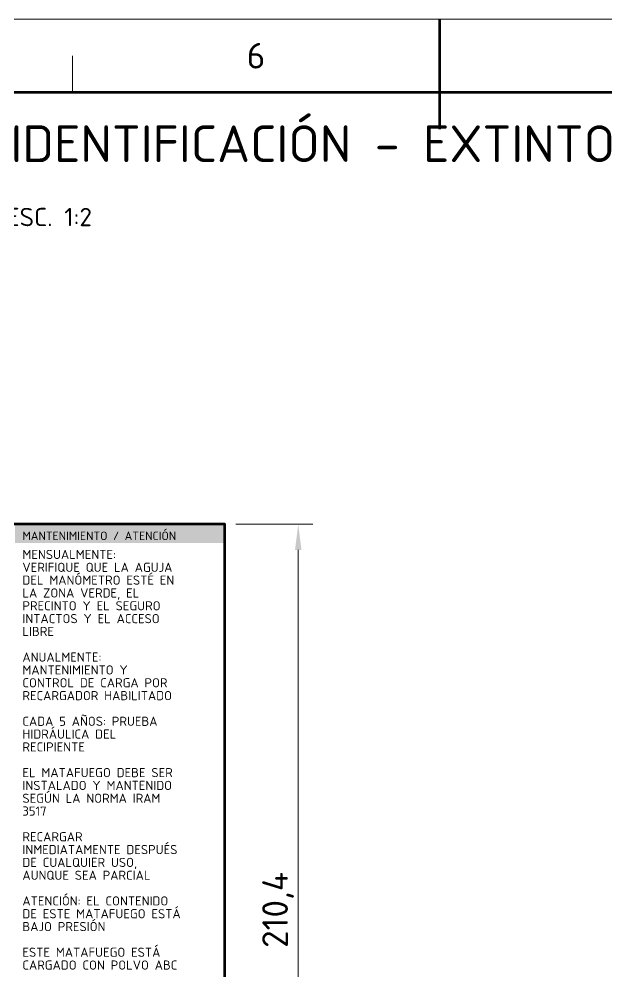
# Model space of a CAD drawing. Header units: millimetres. Extents: x 0 to 2208, y 0 to 420.
# Drawn here: x 1853.7 to 1933.8, y 290 to 420 of the extents above; entities that cross this region are included whole.
import ezdxf
from ezdxf.enums import TextEntityAlignment as Align

# ---------------------------------------------------------------- set-up
doc = ezdxf.new("R2010")
doc.units = ezdxf.units.MM
for name, color, linetype, lineweight in [('01-VISIBLE', 7, 'CONTINUOUS', 70), ('04-COTA', 3, 'CONTINUOUS', 18), ('06-TEXTO', 7, 'CONTINUOUS', 25), ('07-RECUADRO', 7, 'CONTINUOUS', 70), ('08-FINA', 5, 'CONTINUOUS', 18), ('13-GRAFICA', 30, 'CONTINUOUS', 18)]:
    doc.layers.add(name, color=color, linetype=linetype, lineweight=lineweight)
doc.styles.add('ISO3098', font='isocpeur.ttf')
doc.dimstyles.new('FLAMA-IRAM', dxfattribs={"dimtxt": 3.5, "dimasz": 3.5, "dimexe": 2, "dimexo": 1.5, "dimgap": 1, "dimtad": 1, "dimdec": 1, "dimtxsty": 'ISO3098', "dimblk": 'IRAM_FLECHA', "dimblk1": 'IRAM_FLECHA', "dimblk2": 'IRAM_FLECHA', "dimcen": 2.5, "dimclrd": 256, "dimclre": 256, "dimclrt": 256, "dimazin": 3, "dimtfac": 1, "dimtmove": 0, "dimatfit": 3, "dimlwd": 18, "dimlwe": 18})

# ---------------------------------------------------------------- blocks, each defined once
blk = doc.blocks.new('IRAM_FLECHA')
blk.add_solid([(0, 0), (-1, 0.125), (-1, -0.125)])

msp = doc.modelspace()

# ---------------------------------------------------------------- hatches: boundary and pattern name
at = {"layer": '13-GRAFICA', "true_color": 0xc81e2d}
h = msp.add_hatch(color=7, dxfattribs=at)
h.dxf.hatch_style = 1
h.paths.add_polyline_path([(1881.755, 348.539), (1881.755, 351.106), (1853.149, 351.106), (1853.149, 348.539)])

# ---------------------------------------------------------------- linework, layer by layer
at = {"layer": '01-VISIBLE'}
msp.add_lwpolyline([(1694.245, 245.894), (1881.755, 245.894), (1881.755, 351.106), (1694.245, 351.106)], close=True, dxfattribs=at)
at = {"layer": '07-RECUADRO'}
msp.add_line((1911, 420), (1911, 405), dxfattribs=at)
msp.add_lwpolyline([(1639, 10), (2198, 10), (2198, 410), (1639, 410)], close=True, dxfattribs=at)
at = {"layer": '08-FINA'}
msp.add_line((1861, 410), (1861, 415), dxfattribs=at)
msp.add_lwpolyline([(1614, 0), (2208, 0), (2208, 420), (1614, 420)], close=True, dxfattribs=at)

# ---------------------------------------------------------------- texts
at = {"layer": '06-TEXTO', "style": 'ISO3098'}
for s, height, p in [('6', 3.5, (1886, 415)), ('ROTULADO E IDENTIFICACIÓN - EXTINTOR ABC 25 KG SOBRE RUEDAS', 5, (1918.5, 403)), ('R1 ETIQUETA DESARROLLADA 375 × 210 mm (panel central 261 = arco 108° + alas 57) - ESC. 1:2', 2.5, (1788, 393))]:
    msp.add_text(s, height=height, dxfattribs=at).set_placement(p, align=Align.MIDDLE_CENTER)
at = {"layer": '13-GRAFICA', "true_color": 0xffffff, "style": 'ISO3098'}
msp.add_text('MANTENIMIENTO / ATENCIÓN', height=1.16696, dxfattribs=at).set_placement((1854.149, 350.106), align=Align.TOP_LEFT)
at = {"layer": '13-GRAFICA', "true_color": 0x191919, "style": 'ISO3098'}
for s, p in [('MENSUALMENTE:', (1854.149, 347.606)), ('VERIFIQUE QUE LA AGUJA', (1854.149, 345.856)), ('DEL MANÓMETRO ESTÉ EN', (1854.149, 344.106)), ('LA ZONA VERDE, EL', (1854.149, 342.356)), ('PRECINTO Y EL SEGURO', (1854.149, 340.606)), ('INTACTOS Y EL ACCESO', (1854.149, 338.856)), ('LIBRE', (1854.149, 337.106)), ('ANUALMENTE:', (1854.149, 333.606)), ('MANTENIMIENTO Y', (1854.149, 331.856)), ('CONTROL DE CARGA POR', (1854.149, 330.106)), ('RECARGADOR HABILITADO', (1854.149, 328.356)), ('CADA 5 AÑOS: PRUEBA', (1854.149, 324.856)), ('HIDRÁULICA DEL', (1854.149, 323.106)), ('RECIPIENTE', (1854.149, 321.356)), ('EL MATAFUEGO DEBE SER', (1854.149, 317.856)), ('INSTALADO Y MANTENIDO', (1854.149, 316.106)), ('SEGÚN LA NORMA IRAM', (1854.149, 314.356)), ('3517', (1854.149, 312.606)), ('RECARGAR', (1854.149, 309.106)), ('INMEDIATAMENTE DESPUÉS', (1854.149, 307.356)), ('DE CUALQUIER USO,', (1854.149, 305.606)), ('AUNQUE SEA PARCIAL', (1854.149, 303.856)), ('ATENCIÓN: EL CONTENIDO', (1854.149, 300.356)), ('DE ESTE MATAFUEGO ESTÁ', (1854.149, 298.606)), ('BAJO PRESIÓN', (1854.149, 296.856)), ('ESTE MATAFUEGO ESTÁ', (1854.149, 293.356)), ('CARGADO CON POLVO ABC', (1854.149, 291.606))]:
    msp.add_text(s, height=1.25, dxfattribs=at).set_placement(p, align=Align.TOP_LEFT)

# ---------------------------------------------------------------- dimensions: what is measured, and where the dimension line sits
at = {"layer": '04-COTA'}
msp.add_linear_dim(base=(1891.755, 245.894), p1=(1881.755, 245.894), p2=(1881.755, 351.106), angle=90, dimstyle='FLAMA-IRAM', override={"dimlfac": 2}, dxfattribs=at).render()

doc.saveas('drawing.dxf')
